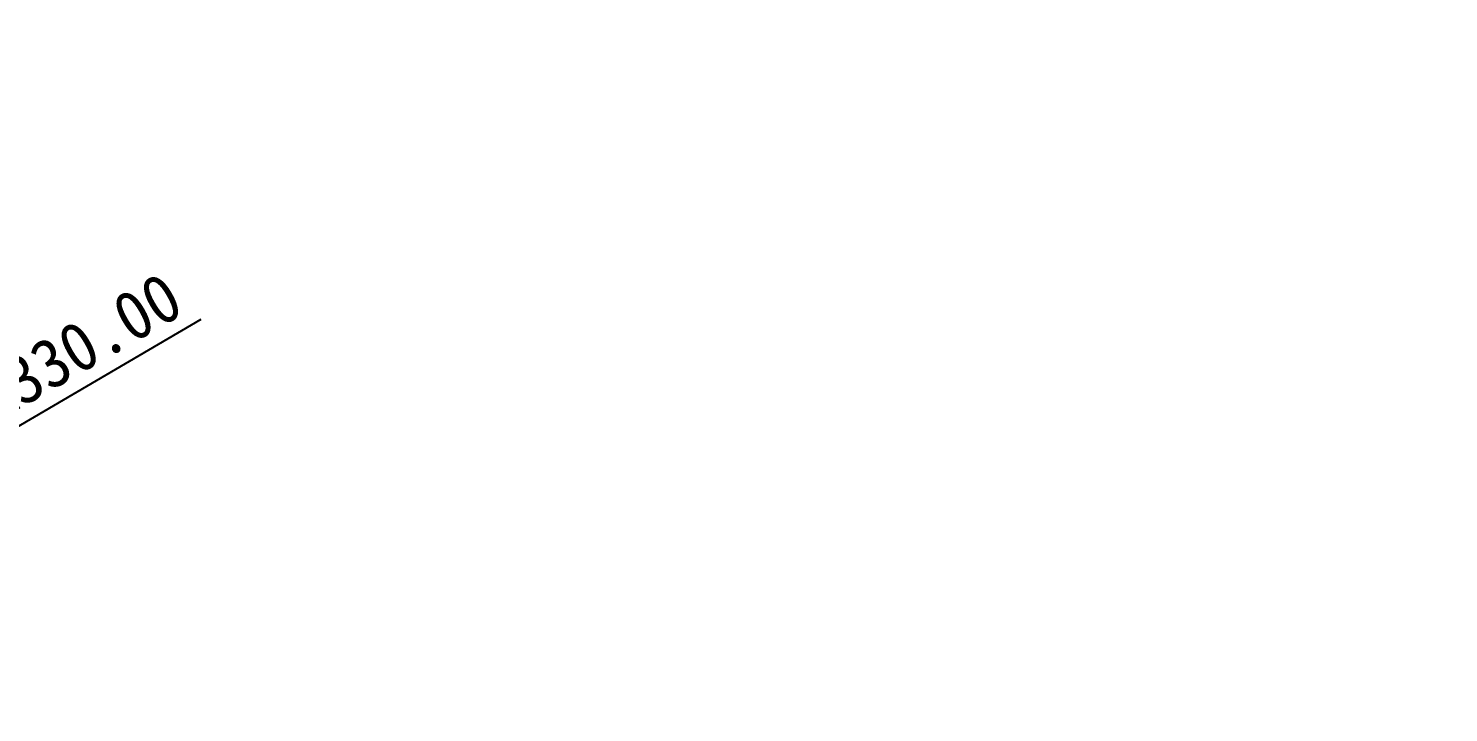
# Model space of a CAD drawing. Header units: millimetres. Extents: x 17638 to 18434, y 1103 to 1809.
# Drawn here: x 17876.3 to 17948.7, y 1364.9 to 1399.7 of the extents above; entities that cross this region are included whole.
import ezdxf
from ezdxf.enums import TextEntityAlignment as Align
from ezdxf.xclip import XClip

# ---------------------------------------------------------------- set-up
doc = ezdxf.new("R2010")
doc.units = ezdxf.units.MM
doc.header["$LTSCALE"] = 10
doc.header["$MEASUREMENT"] = 0
doc.header["$XCLIPFRAME"] = 2
for name, color, linetype in [('TZ-BASE', 253, 'Continuous'), ('TZ-LEAL', 1, 'Continuous'), ('TZ-LEAT', 3, 'Continuous')]:
    doc.layers.add(name, color=color, linetype=linetype)
doc.styles.add('굴림체', font='GulimChe.ttf')

# ---------------------------------------------------------------- blocks, each defined once
blk = doc.blocks.new('JD-CDFDG5GDCH4')
at = {"layer": 'TZ-BASE'}
for p, q in [((199.527, -14.1, -393.01), (199.527, -82.424, -393.01)), ((200.527, -14.1, -393.01), (200.527, -82.424, -393.01)), ((200, -82.37, -393.01), (220, -47.89, -393.01)), ((200.967, -84.689, -393.01), (221.591, -49.133, -393.01)), ((200.887, -88.248, -393.01), (220.798, -53.589, -393.01)), ((200.887, -88.248, -393.01), (220.798, -53.589, -393.01)), ((159.189, -61.818, -393.01), (179.045, -78.978, -393.01)), ((160.492, -61.622, -393.01), (179.522, -78.069, -393.01)), ((159.389, -65.292, -393.01), (179.521, -82.103, -393.01)), ((159.389, -65.292, -393.01), (179.521, -82.103, -393.01)), ((191.202, -66.369, -184.01), (227.136, -89.184, -184.01)), ((200.484, -83.529, -393.01), (209.492, -67.999, -393.01)), ((210.684, -68.502, -393.01), (213.813, -78.365, -393.01)), ((214.151, -69.783, -190.01), (226.139, -79.234, -190.01)), ((212.528, -71.057, -189.01), (227.189, -81.817, -189.01)), ((157.435, -80.858, -192.01), (156.871, -72.672, -192.01)), ((203.811, -72.548, -185.01), (227.781, -88.23, -185.01)), ((208.98, -72.564, -187.01), (229.07, -86.323, -187.01)), ((160.296, -85.154, -191.01), (159.815, -73.251, -191.01)), ((190, -79.765, -393.01), (190, -73.5, -393.01)), ((192.629, -73.185, -182.01), (209.707, -81.298, -182.01)), ((200, -82.37, -393.01), (200, -73.5, -393.01)), ((162.632, -81.636, -190.01), (162.761, -73.981, -190.01)), ((165.23, -79.523, -189.01), (165.704, -74.324, -189.01)), ((201.321, -74.945, -183.01), (210.806, -80.354, -183.01)), ((209.503, -74.764, -186.01), (228.631, -87.417, -186.01))]:
    blk.add_line(p, q, dxfattribs=at)

msp = doc.modelspace()

# ---------------------------------------------------------------- linework, layer by layer
at = {"layer": 'TZ-LEAL'}
msp.add_lwpolyline([(17885.066, 1384.896), (17857.685, 1368.871), (17857.685, 1364.871)], dxfattribs=at)

# ---------------------------------------------------------------- block references
at = {"layer": 'TZ-BASE'}
ref = msp.add_blockref('JD-CDFDG5GDCH4', (17719.599, 1477.283, 393.01), dxfattribs=at)
XClip(ref).set_block_clipping_path([(1.5103084745, 75), (700, 75), (700, -75), (-1.5103084745, -75)])

# ---------------------------------------------------------------- texts
at = {"layer": 'TZ-LEAT', "style": '굴림체'}
msp.add_text('서기(현)299km330.00', height=2.5, rotation=30, dxfattribs=at).set_placement((17871.179, 1377.664), align=Align.CENTER)

doc.saveas('drawing.dxf')
